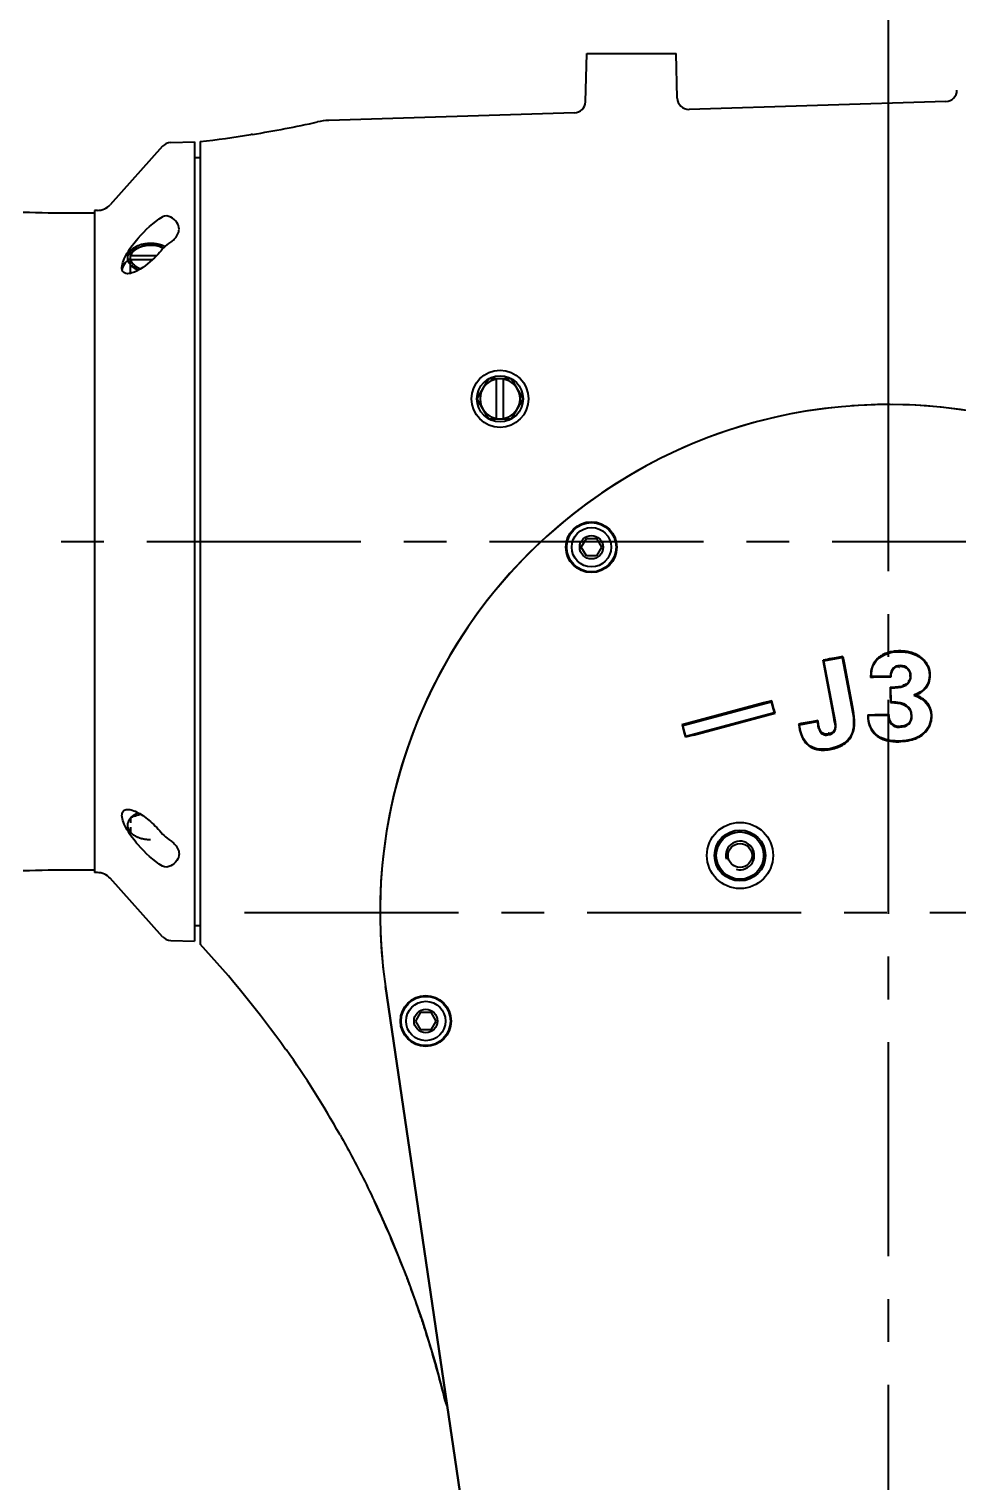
# Model space of a CAD drawing. Header units: millimetres. Extents: x 5828 to 6704, y 123 to 421.
# Drawn here: x 6608.01 to 6616.13, y 377.36 to 390.08 of the extents above; entities that cross this region are included whole.
import ezdxf

# ---------------------------------------------------------------- set-up
doc = ezdxf.new("R2010")
doc.units = ezdxf.units.MM
doc.linetypes.add('BANKLINE1', pattern=[5.5, 4, -1.5])
doc.linetypes.add('CENTER', pattern=[0.6, 0.375, -0.075, 0.075, -0.075])
doc.layers.add('00_COMPONENTS', color=7, linetype='BANKLINE1')
doc.layers.add('外形图', color=7, linetype='Continuous')
doc.styles.add('微软雅黑', font='msyh.ttc', dxfattribs={"height": 2.1})
doc.dimstyles.new('尺寸标注_1_20比例', dxfattribs={"dimtxt": 2.1, "dimasz": 1.7, "dimexe": 0.5, "dimexo": 0.4, "dimgap": 0.5, "dimtad": 1, "dimdec": 1, "dimlfac": 20, "dimdsep": 46, "dimtxsty": '微软雅黑', "dimcen": 0.09, "dimadec": 0, "dimazin": 0, "dimtp": 0.01, "dimtm": 0.01, "dimtfac": 1, "dimtdec": 1, "dimtofl": 0, "dimtmove": 0, "dimatfit": 3, "dimfxl": 1, "dimtolj": 1, "dimarcsym": 0})

# ---------------------------------------------------------------- blocks, each defined once
blk = doc.blocks.new('*D1528')
at = {"layer": 'Defpoints', "color": 0}
for p in [(6588.58, 395.06), (6615.53, 394.76), (6615.53, 385.587)]:
    blk.add_point(p, dxfattribs=at)
at = {"layer": '外形图', "color": 0, "lineweight": -2, "ltscale": 20}
for p, q in [((6615.53, 385.987), (6615.53, 395.26)), ((6590.28, 394.76), (6613.83, 394.76)), ((6588.58, 394.66), (6588.58, 394.26))]:
    blk.add_line(p, q, dxfattribs=at)
at = {"layer": '外形图', "color": 0}
for points in [[(6590.28, 395.044), (6590.28, 394.477), (6588.58, 394.76)], [(6613.83, 394.477), (6613.83, 395.044), (6615.53, 394.76)]]:
    blk.add_solid(points, dxfattribs=at)
at = {"layer": '外形图', "color": 0, "insert": (6601.399, 396.346), "char_height": 2.1, "attachment_point": 5, "style": '微软雅黑'}
blk.add_mtext('\\A1;\\A1;539', dxfattribs=at)
blk = doc.blocks.new('*D1533')
at = {"layer": '00_COMPONENTS', "color": 0, "linetype": 'ByBlock', "lineweight": -2, "ltscale": 20}
for p, q in [((6615.13, 409.482), (6553.985, 409.482)), ((6554.485, 407.782), (6554.485, 332.787)), ((6615.859, 331.087), (6553.985, 331.087))]:
    blk.add_line(p, q, dxfattribs=at)
at = {"layer": '00_COMPONENTS', "color": 0}
for points in [[(6554.768, 407.782), (6554.201, 407.782), (6554.485, 409.482)], [(6554.201, 332.787), (6554.768, 332.787), (6554.485, 331.087)]]:
    blk.add_solid(points, dxfattribs=at)
at = {"layer": 'Defpoints', "color": 0}
for p in [(6615.53, 409.482), (6554.485, 331.087), (6616.259, 331.087)]:
    blk.add_point(p, dxfattribs=at)
at = {"layer": '00_COMPONENTS', "color": 0, "insert": (6552.893, 370.284), "char_height": 2.1, "attachment_point": 5, "rotation": 90, "style": '微软雅黑'}
blk.add_mtext('\\A1;\\A1;1567.9', dxfattribs=at)

msp = doc.modelspace()

# ---------------------------------------------------------------- linework, layer by layer
at = {"layer": '00_COMPONENTS', "linetype": 'CENTER', "ltscale": 5}
msp.add_line((6609.892, 382.3366), (6619.0487, 382.3366), dxfattribs=at)
at = {"layer": '00_COMPONENTS', "linetype": 'ByBlock', "ltscale": 20}
for centre, radius in [((6614.2312, 382.8366), 0.2897), ((6614.2309, 382.8363), 0.2228), ((6614.2309, 382.8363), 0.2071)]:
    msp.add_circle(centre, radius, dxfattribs=at)
msp.add_arc((6615.5301, 356.0866), 53.3953, 29, 259, dxfattribs=at)
at = {"layer": '外形图', "linetype": 'CENTER', "ltscale": 5}
for p, q in [((6615.5301, 349.3262), (6615.5301, 393.7136)), ((6582.0372, 385.5866), (6622.4315, 385.5866))]:
    msp.add_line(p, q, dxfattribs=at)
at = {"layer": '外形图', "linetype": 'Continuous'}
for p, q in [((6612.8777, 389.438), (6612.8888, 389.8616)), ((6612.8888, 389.8616), (6613.6713, 389.8616)), ((6613.6816, 389.469), (6613.6713, 389.8616)), ((6616.0335, 389.4412), (6613.7847, 389.3717)), ((6616.0335, 389.4412), (6616.0339, 389.4412)), ((6612.7809, 389.3407), (6610.6309, 389.2742)), ((6612.7809, 389.3407), (6612.7812, 389.3407)), ((6613.7843, 389.3717), (6613.7847, 389.3717)), ((6609.9635, 389.1528), (6609.9487, 389.1505)), ((6609.1763, 389.0481), (6608.7167, 388.5364)), ((6609.1763, 389.0481), (6608.7167, 388.5364)), ((6609.2481, 389.0812), (6609.4551, 389.0866)), ((6609.2481, 389.0812), (6609.4551, 389.0866)), ((6609.4551, 389.0866), (6609.4551, 382.0866)), ((6609.4551, 389.0866), (6609.4551, 382.0866)), ((6609.5051, 389.0894), (6609.5051, 382.0597)), ((6609.4551, 388.9491), (6609.5051, 388.9491)), ((6609.4551, 388.9491), (6609.5051, 388.9491)), ((6608.0099, 388.4672), (6607.9548, 388.4692)), ((6608.0649, 388.4657), (6608.009, 388.4673)), ((6608.1206, 388.4645), (6608.0639, 388.4657)), ((6608.177, 388.4636), (6608.1195, 388.4645)), ((6608.2342, 388.4629), (6608.1758, 388.4636)), ((6608.2922, 388.4624), (6608.233, 388.4629)), ((6608.351, 388.4621), (6608.2909, 388.4624)), ((6608.4108, 388.4619), (6608.3497, 388.4621)), ((6608.4712, 388.4617), (6608.4093, 388.4619)), ((6608.5801, 388.4616), (6608.4697, 388.4617)), ((6608.5801, 388.4866), (6608.5801, 382.6866)), ((6608.5801, 388.4866), (6608.5801, 382.6866)), ((6608.6051, 388.4866), (6608.5801, 388.4866)), ((6608.6051, 388.4866), (6608.5801, 388.4866)), ((6608.8951, 387.9354), (6608.8951, 388.1286)), ((6608.8951, 388.0895), (6608.8977, 388.0901)), ((6608.8977, 388.0527), (6608.8951, 388.0522)), ((6609.1229, 388.0901), (6608.8977, 388.0901)), ((6609.0842, 388.0527), (6608.8977, 388.0527)), ((6612.029, 387.0116), (6611.928, 386.8366)), ((6612.2311, 387.0116), (6612.029, 387.0116)), ((6612.1001, 386.6616), (6612.1001, 387.0116)), ((6612.1601, 386.6616), (6612.1601, 387.0116)), ((6612.3322, 386.8366), (6612.2311, 387.0116)), ((6611.928, 386.8366), (6612.029, 386.6616)), ((6612.2311, 386.6616), (6612.3322, 386.8366)), ((6612.029, 386.6616), (6612.2311, 386.6616)), ((6612.842, 385.5366), (6612.8861, 385.6129)), ((6612.8861, 385.6129), (6612.9741, 385.6129)), ((6612.9741, 385.6129), (6613.0181, 385.5366)), ((6612.8861, 385.4604), (6612.842, 385.5366)), ((6612.9741, 385.4604), (6612.8861, 385.4604)), ((6613.0181, 385.5366), (6612.9741, 385.4604)), ((6614.9655, 384.5417), (6615.1256, 384.5718)), ((6615.0735, 384.569), (6615.0543, 384.5654)), ((6615.1256, 384.5718), (6615.2182, 384.0796)), ((6615.1314, 384.5798), (6615.1417, 384.5249)), ((6615.0483, 384.0669), (6614.9579, 384.5473)), ((6615.0659, 384.0074), (6614.9655, 384.5417)), ((6615.0543, 384.5654), (6615.035, 384.5618)), ((6615.1417, 384.5249), (6615.2146, 384.1369)), ((6615.381, 384.3966), (6615.3744, 384.3965)), ((6615.546, 384.4052), (6615.381, 384.4032)), ((6615.4731, 384.3977), (6615.4534, 384.3975)), ((6615.4929, 384.398), (6615.4731, 384.3977)), ((6614.5091, 384.1918), (6614.4379, 384.1727)), ((6614.5189, 384.1552), (6614.5091, 384.1918)), ((6615.5467, 384.2508), (6615.5469, 384.2359)), ((6615.554, 384.1828), (6615.5525, 384.3035)), ((6614.4379, 384.1727), (6613.7233, 383.9812)), ((6613.7311, 383.9762), (6614.5039, 384.1832)), ((6614.5297, 384.0866), (6613.757, 383.8796)), ((6613.8235, 383.8906), (6614.5385, 384.082)), ((6614.5039, 384.1832), (6614.5297, 384.0866)), ((6614.5255, 384.1308), (6614.5189, 384.1552)), ((6614.532, 384.1064), (6614.5255, 384.1308)), ((6614.5385, 384.082), (6614.532, 384.1064)), ((6615.0597, 384.0063), (6615.0483, 384.0669)), ((6615.2146, 384.1369), (6615.2251, 384.081)), ((6615.3555, 384.0623), (6615.5268, 384.0644)), ((6615.4307, 384.0702), (6615.4512, 384.0705)), ((6615.5267, 384.0714), (6615.5332, 384.0715)), ((6615.5476, 384.1827), (6615.5477, 384.1764)), ((6613.7234, 383.9812), (6613.7299, 383.9568)), ((6613.7299, 383.9568), (6613.7364, 383.9325)), ((6613.757, 383.8796), (6613.7311, 383.9762)), ((6614.7497, 383.9879), (6614.7434, 383.9867)), ((6614.7434, 383.9867), (6614.7447, 383.9799)), ((6614.7447, 383.9799), (6614.749, 383.957)), ((6614.7509, 383.9811), (6614.9075, 384.0105)), ((6614.7553, 383.958), (6614.7509, 383.9811)), ((6614.8379, 384.0045), (6614.819, 384.001)), ((6614.8568, 384.0081), (6614.8379, 384.0045)), ((6614.9075, 384.0105), (6614.9114, 383.9841)), ((6614.9146, 384.0116), (6614.9136, 384.0187)), ((6614.9185, 383.9854), (6614.9146, 384.0116)), ((6613.7364, 383.9325), (6613.7429, 383.9081)), ((6613.7429, 383.9081), (6613.7527, 383.8715)), ((6613.8235, 383.8906), (6613.7527, 383.8715)), ((6608.8951, 383.1704), (6608.8951, 383.1211)), ((6608.8951, 383.0837), (6608.8951, 383.0446)), ((6607.9548, 382.704), (6608.0099, 382.706)), ((6608.009, 382.706), (6608.0649, 382.7075)), ((6608.0639, 382.7075), (6608.1206, 382.7088)), ((6608.1195, 382.7087), (6608.177, 382.7097)), ((6608.1758, 382.7097), (6608.2342, 382.7103)), ((6608.233, 382.7103), (6608.2922, 382.7108)), ((6608.2909, 382.7108), (6608.351, 382.7112)), ((6608.3497, 382.7111), (6608.4108, 382.7114)), ((6608.4093, 382.7114), (6608.4712, 382.7115)), ((6608.4697, 382.7115), (6608.579, 382.7116)), ((6608.6051, 382.6866), (6608.5801, 382.6866)), ((6608.6051, 382.6866), (6608.5801, 382.6866)), ((6609.1763, 382.1252), (6608.7167, 382.6369)), ((6609.1763, 382.1252), (6608.7167, 382.6369)), ((6609.4551, 382.2241), (6609.5051, 382.2241)), ((6609.4551, 382.2241), (6609.5051, 382.2241)), ((6609.2481, 382.092), (6609.4551, 382.0866)), ((6609.2481, 382.092), (6609.4551, 382.0866)), ((6611.1272, 381.6888), (6612.7551, 370.6261)), ((6612.7551, 370.6261), (6611.1272, 381.6888)), ((6611.392, 381.3866), (6611.4361, 381.4629)), ((6611.4361, 381.4629), (6611.5241, 381.4629)), ((6611.5241, 381.4629), (6611.5681, 381.3866)), ((6611.4361, 381.3104), (6611.392, 381.3866)), ((6611.5241, 381.3104), (6611.4361, 381.3104)), ((6611.5681, 381.3866), (6611.5241, 381.3104)), ((6610.253, 381.1366), (6610.2581, 381.1366)), ((6611.0551, 379.7553), (6611.0551, 379.7553)), ((6611.0551, 379.7553), (6611.1743, 379.4889)), ((6611.0551, 379.7553), (6611.1743, 379.4889)), ((6611.1743, 379.4889), (6611.3207, 379.1258)), ((6611.1743, 379.4889), (6611.3207, 379.1258)), ((6611.3207, 379.1258), (6611.451, 378.7568)), ((6611.3207, 379.1258), (6611.451, 378.7568)), ((6611.451, 378.7568), (6611.5651, 378.3826)), ((6611.451, 378.7568), (6611.5651, 378.3826)), ((6611.5651, 378.3826), (6611.6501, 378.0574)), ((6611.5651, 378.3826), (6611.6501, 378.0574))]:
    msp.add_line(p, q, dxfattribs=at)
for centre, radius in [((6612.1301, 386.8366), 0.25), ((6612.1301, 386.8366), 0.2021), ((6612.9301, 385.5366), 0.2225), ((6612.9301, 385.5366), 0.22), ((6612.9301, 385.5366), 0.2157), ((6612.9301, 385.5366), 0.1725), ((6612.9301, 385.5366), 0.1026), ((6614.2312, 382.8366), 0.105), ((6614.2315, 382.837), 0.105), ((6611.4801, 381.3866), 0.2225), ((6611.4801, 381.3866), 0.22), ((6611.4801, 381.3866), 0.2157), ((6611.4801, 381.3866), 0.1725), ((6611.4801, 381.3866), 0.1026)]:
    msp.add_circle(centre, radius, dxfattribs=at)
for centre, radius, start, end in [((6616.0304, 389.5411), 0.1, 271.77, 358.49909), ((6612.7778, 389.4406), 0.1, 271.77, 358.49909), ((6613.7816, 389.4716), 0.1, 181.50091, 271.77), ((6608.3649, 399.0248), 10.0006, 276.54669, 279.11233), ((6608.3645, 399.0274), 10.0032, 279.19823, 282.51239), ((6610.6476, 388.7392), 0.5353, 91.78178, 102.50136), ((6609.2507, 388.9812), 0.1, 91.5, 138.06596), ((6609.2507, 388.9812), 0.1, 91.5, 138.06596), ((6608.6051, 388.6366), 0.15, 270, 318.06596), ((6608.6051, 388.6366), 0.15, 270, 318.06596), ((6609.4215, 387.0328), 1.2157, 114.80647, 115.6604), ((6608.9009, 387.4516), 0.7589, 69.27473, 70.22841), ((6609.0871, 387.9692), 0.2088, 66.0183, 70.26357), ((6608.8917, 387.4275), 0.7847, 68.47377, 69.27481), ((6609.0945, 387.986), 0.1904, 62.6752, 66.00811), ((6608.8823, 387.4035), 0.8104, 68.23871, 68.47603), ((6608.6669, 387.0459), 0.9837, 75.60473, 76.58817), ((6608.7294, 387.2727), 0.7485, 70.01202, 70.23096), ((6609.0572, 388.1846), 0.2205, 250.23227, 250.98535), ((6612.1301, 386.8366), 0.175, 99.87089, 260.12911), ((6612.1301, 386.8366), 0.175, 279.87089, 80.12911), ((6615.5297, 382.3366), 4.45, 2.22853, 188.37147), ((6615.5297, 382.3366), 4.45, 95.30001, 186.50979), ((6615.5301, 382.3366), 4.45, 2.3395, 94.14125), ((6615.6156, 384.3276), 0.2993, 102.99824, 109.54299), ((6615.6207, 384.3061), 0.3214, 98.78015, 103.01764), ((6615.6233, 384.29), 0.3377, 96.73204, 98.79722), ((6615.6256, 384.268), 0.3598, 90.68581, 96.69027), ((6615.6527, 384.3446), 0.2806, 66.77096, 71.33583), ((6615.5259, 384.4423), 0.1467, 155.99915, 159.26381), ((6615.5651, 384.4271), 0.1867, 131.29018, 134.26485), ((6615.6402, 384.4205), 0.0821, 146.26044, 151.89097), ((6615.632, 384.426), 0.0722, 140.0123, 146.25469), ((6615.6465, 384.4188), 0.0727, 51.28116, 56.87412), ((6615.6502, 384.4233), 0.0668, 45.31865, 51.28317), ((6615.7147, 384.4205), 0.181, 11.81208, 24.3618), ((6616.8271, 384.374), 1.4529, 178.84643, 179.11322), ((6616.1734, 384.3273), 0.6252, 172.56824, 173.44034), ((6615.6418, 384.4043), 0.0868, 319.7848, 324.29365), ((6615.6039, 384.4056), 0.1173, 4.25729, 8.4587), ((6615.5805, 384.4039), 0.1407, 0.66371, 4.25206), ((6615.5372, 385.0852), 0.7747, 273.54467, 274.4761), ((6616.0444, 384.1232), 0.5138, 185.77868, 186.48203), ((6615.7397, 384.0645), 0.1699, 14.73267, 23.73006), ((6614.8043, 383.9581), 0.2599, 8.56714, 10.69118), ((6615.6252, 384.1597), 0.1925, 270.68842, 273.69262), ((6615.6561, 384.044), 0.0704, 312.50319, 318.85589), ((6615.7125, 384.0566), 0.1985, 325.80328, 337.54459), ((6615.7203, 384.0533), 0.19, 337.58234, 343.68799), ((6615.0209, 383.9855), 0.271, 201.71562, 205.36941), ((6615.0151, 383.9833), 0.217, 338.72848, 344.70814), ((6615.5745, 384.087), 0.2504, 246.36024, 251.61076), ((6615.6622, 384.1165), 0.2788, 289.695, 294.68786), ((6614.9538, 383.9807), 0.2207, 254.6438, 259.70329), ((6614.9725, 384.0845), 0.3215, 287.93915, 292.39907), ((6614.9871, 384.049), 0.2832, 292.40803, 297.28808), ((6608.6669, 384.1273), 0.9837, 283.41183, 284.39527), ((6614.2312, 382.8366), 0.125, 255, 195), ((6608.6051, 382.5366), 0.15, 41.93404, 90), ((6608.6051, 382.5366), 0.15, 41.93404, 90), ((6609.2507, 382.192), 0.1, 221.93404, 268.5), ((6609.2507, 382.192), 0.1, 221.93404, 268.5), ((6602.8958, 375.9399), 9.0075, 35.23525, 42.79818), ((6602.7684, 375.8834), 9.1483, 29.5079, 35.04556), ((6602.8553, 375.9589), 9.036, 24.84335, 25.21937), ((6602.9042, 375.9459), 8.9971, 23.16749, 25.04943), ((6602.899, 375.9437), 9.0027, 20.91622, 23.16735), ((6602.8981, 375.9434), 9.0037, 20.25232, 20.91619), ((6602.8979, 375.9433), 9.0039, 18.61478, 20.2523), ((6602.8995, 375.9438), 9.0022, 17.88908, 18.61473), ((6602.9019, 375.9446), 8.9997, 16.08829, 17.88909), ((6602.906, 375.9458), 8.9954, 15.61113, 16.08816), ((6602.9109, 375.9472), 8.9904, 13.57513, 15.61123)]:
    msp.add_arc(centre, radius, start, end, dxfattribs=at)
for points, knots in [([(6608.8201, 387.9852), (6608.8201, 388.0055), (6608.8326, 388.0505), (6608.8779, 388.139), (6608.9846, 388.2775), (6609.0951, 388.3815), (6609.1763, 388.4307)], [0, 0, 0, 0, 0.1043411, 0.2340056, 0.5113963, 1, 1, 1, 1]), ([(6608.8201, 387.9852), (6608.8201, 388.0055), (6608.8326, 388.0505), (6608.8779, 388.139), (6608.9846, 388.2775), (6609.0951, 388.3815), (6609.1763, 388.4307)], [0, 0, 0, 0, 0.1043411, 0.2340056, 0.5113963, 1, 1, 1, 1]), ([(6609.3201, 388.323), (6609.3201, 388.3432), (6609.3045, 388.3876), (6609.2686, 388.4156), (6609.2481, 388.4273)], [0, 0, 0, 0, 0.461314, 1, 1, 1, 1]), ([(6609.3201, 388.323), (6609.3201, 388.3432), (6609.3045, 388.3876), (6609.2686, 388.4156), (6609.2481, 388.4273)], [0, 0, 0, 0, 0.461314, 1, 1, 1, 1]), ([(6609.2481, 388.2088), (6609.259, 388.2163), (6609.2945, 388.2449), (6609.3201, 388.2903), (6609.3201, 388.323)], [0, 0, 0, 0, 0.2886741, 1, 1, 1, 1]), ([(6609.2481, 388.2088), (6609.259, 388.2163), (6609.2945, 388.2449), (6609.3201, 388.2903), (6609.3201, 388.323)], [0, 0, 0, 0, 0.2886741, 1, 1, 1, 1]), ([(6609.0701, 388.1972), (6609.0657, 388.1969), (6609.0591, 388.1965), (6609.0504, 388.1959), (6609.0438, 388.1955), (6609.0384, 388.1951), (6609.034, 388.1948), (6609.0307, 388.1946), (6609.0279, 388.1945), (6609.0259, 388.194), (6609.0238, 388.1936), (6609.0212, 388.193), (6609.017, 388.1922), (6609.0117, 388.1911), (6609.0055, 388.1899), (6608.9992, 388.1886), (6608.9939, 388.1876), (6608.9903, 388.1868), (6608.9882, 388.1864), (6608.9867, 388.1859), (6608.9853, 388.1854), (6608.9834, 388.1847), (6608.9801, 388.1835), (6608.9753, 388.1818), (6608.9696, 388.1797), (6608.9648, 388.178), (6608.961, 388.1767), (6608.9582, 388.1756), (6608.9558, 388.1748), (6608.9539, 388.1741), (6608.9525, 388.1736), (6608.9512, 388.1732), (6608.9504, 388.1727), (6608.9492, 388.172), (6608.9466, 388.1705), (6608.9425, 388.1682), (6608.9376, 388.1655), (6608.9327, 388.1627), (6608.9286, 388.1604), (6608.9253, 388.1586), (6608.9233, 388.1575), (6608.9216, 388.1565), (6608.9199, 388.1556), (6608.9184, 388.1542), (6608.9164, 388.1526), (6608.9138, 388.1504), (6608.9106, 388.1476), (6608.9067, 388.1443), (6608.9035, 388.1415), (6608.9009, 388.1393), (6608.899, 388.1376), (6608.8973, 388.1362), (6608.8962, 388.1353), (6608.8956, 388.1347), (6608.895, 388.1343), (6608.8948, 388.1338), (6608.8943, 388.1332), (6608.8935, 388.1321), (6608.8924, 388.1305), (6608.8911, 388.1287), (6608.8893, 388.1262), (6608.887, 388.123), (6608.8843, 388.1193), (6608.8821, 388.1162), (6608.8803, 388.1137), (6608.879, 388.1118), (6608.8778, 388.1102), (6608.8774, 388.1089), (6608.877, 388.1075), (6608.8764, 388.1059), (6608.8755, 388.1032), (6608.8743, 388.0998), (6608.873, 388.0958), (6608.8716, 388.0918), (6608.8704, 388.0884), (6608.8697, 388.0863), (6608.8694, 388.0853), (6608.8691, 388.0846), (6608.8691, 388.0837), (6608.8691, 388.0827), (6608.8691, 388.0813), (6608.8691, 388.0796), (6608.8691, 388.0776), (6608.8691, 388.0748), (6608.8691, 388.0714), (6608.8691, 388.068), (6608.8691, 388.0652), (6608.8691, 388.0632), (6608.8691, 388.0615), (6608.8691, 388.0601), (6608.8691, 388.0591), (6608.8691, 388.0582), (6608.8694, 388.0575), (6608.8697, 388.0565), (6608.8704, 388.0544), (6608.8716, 388.051), (6608.873, 388.047), (6608.8743, 388.043), (6608.8755, 388.0396), (6608.8764, 388.037), (6608.877, 388.0353), (6608.8774, 388.0339), (6608.8778, 388.0326), (6608.879, 388.031), (6608.8803, 388.0292), (6608.8821, 388.0266), (6608.8843, 388.0235), (6608.887, 388.0198), (6608.8906, 388.0148), (6608.8933, 388.011), (6608.8951, 388.0085)], [0, 0, 0, 0, 0.03125, 0.046875, 0.0625, 0.078125, 0.0859375, 0.09375, 0.1015625, 0.1054688, 0.109375, 0.1171875, 0.125, 0.140625, 0.15625, 0.171875, 0.1875, 0.1953125, 0.1992188, 0.203125, 0.2070312, 0.2109375, 0.21875, 0.234375, 0.25, 0.265625, 0.2734375, 0.28125, 0.2890625, 0.2929688, 0.296875, 0.3007812, 0.3027344, 0.3046875, 0.3125, 0.328125, 0.34375, 0.359375, 0.375, 0.3828125, 0.390625, 0.3945312, 0.3984375, 0.40625, 0.4140625, 0.421875, 0.4375, 0.453125, 0.46875, 0.4765625, 0.484375, 0.4921875, 0.4960938, 0.4980469, 0.5, 0.5019531, 0.5039062, 0.5078125, 0.515625, 0.5234375, 0.53125, 0.546875, 0.5625, 0.578125, 0.5859375, 0.59375, 0.6015625, 0.6054688, 0.609375, 0.6171875, 0.625, 0.640625, 0.65625, 0.671875, 0.6875, 0.6953125, 0.6972656, 0.6992188, 0.703125, 0.7070312, 0.7109375, 0.71875, 0.7265625, 0.734375, 0.75, 0.765625, 0.7734375, 0.78125, 0.7890625, 0.7929688, 0.796875, 0.8007812, 0.8027344, 0.8046875, 0.8125, 0.828125, 0.84375, 0.859375, 0.875, 0.8828125, 0.890625, 0.8945312, 0.8984375, 0.90625, 0.9140625, 0.921875, 0.9375, 0.953125, 0.96875, 1, 1, 1, 1]), ([(6608.9265, 388.1337), (6608.923, 388.1305), (6608.9105, 388.1181), (6608.9011, 388.1024), (6608.8977, 388.0901)], [0, 0, 0, 0, 0.2704028, 1, 1, 1, 1]), ([(6608.9826, 388.1657), (6608.9766, 388.1636), (6608.9526, 388.1546), (6608.929, 388.1444), (6608.9115, 388.1363)], [0, 0, 0, 0, 0.2471189, 1, 1, 1, 1]), ([(6608.9826, 388.1657), (6608.9771, 388.1638), (6608.9571, 388.1557), (6608.9383, 388.1442), (6608.9265, 388.1337)], [0, 0, 0, 0, 0.2674667, 1, 1, 1, 1]), ([(6609.1763, 388.1489), (6609.1592, 388.1285), (6609.094, 388.057), (6609.0189, 387.9924), (6608.9567, 387.9595)], [0, 0, 0, 0, 0.2749147, 1, 1, 1, 1]), ([(6609.1763, 388.1489), (6609.1592, 388.1285), (6609.094, 388.057), (6609.0189, 387.9924), (6608.9567, 387.9595)], [0, 0, 0, 0, 0.2749147, 1, 1, 1, 1]), ([(6609.0701, 388.1915), (6609.0628, 388.1898), (6609.0333, 388.1824), (6609.0042, 388.1735), (6608.9826, 388.1657)], [0, 0, 0, 0, 0.246175, 1, 1, 1, 1]), ([(6609.0701, 388.1803), (6609.0625, 388.1803), (6609.0328, 388.1791), (6609.0033, 388.1732), (6608.9826, 388.1657)], [0, 0, 0, 0, 0.2570196, 1, 1, 1, 1]), ([(6609.1965, 388.1695), (6609.1942, 388.1705), (6609.1896, 388.1726), (6609.1845, 388.1749), (6609.181, 388.1764), (6609.1793, 388.1772), (6609.1776, 388.1779), (6609.1751, 388.1787), (6609.172, 388.1798), (6609.1683, 388.1811), (6609.1646, 388.1824), (6609.1615, 388.1834), (6609.1591, 388.1843), (6609.1572, 388.1849), (6609.1552, 388.1854), (6609.1513, 388.1864), (6609.1467, 388.1876), (6609.1422, 388.1888), (6609.1396, 388.1894), (6609.1377, 388.19), (6609.1355, 388.1903), (6609.1328, 388.1908), (6609.1279, 388.1917), (6609.1223, 388.1927), (6609.1174, 388.1936), (6609.1146, 388.1941), (6609.1118, 388.1944), (6609.1084, 388.1948), (6609.1042, 388.1952), (6609.1, 388.1956), (6609.0965, 388.196), (6609.0938, 388.1963), (6609.0916, 388.1964), (6609.0895, 388.1965), (6609.0852, 388.1967), (6609.0787, 388.1969), (6609.073, 388.1971), (6609.0701, 388.1972)], [0, 0, 0, 0, 0.0625, 0.125, 0.140625, 0.15625, 0.171875, 0.1875, 0.21875, 0.25, 0.28125, 0.3125, 0.328125, 0.34375, 0.359375, 0.375, 0.4375, 0.46875, 0.484375, 0.5, 0.515625, 0.53125, 0.5625, 0.625, 0.65625, 0.671875, 0.6875, 0.71875, 0.75, 0.78125, 0.8125, 0.828125, 0.84375, 0.859375, 0.875, 0.9375, 1, 1, 1, 1]), ([(6609.1576, 388.1657), (6609.1503, 388.1684), (6609.1215, 388.1782), (6609.0921, 388.1863), (6609.0701, 388.1915)], [0, 0, 0, 0, 0.2541503, 1, 1, 1, 1]), ([(6609.1576, 388.1657), (6609.1508, 388.1682), (6609.1225, 388.1768), (6609.0926, 388.1803), (6609.0701, 388.1803)], [0, 0, 0, 0, 0.2414203, 1, 1, 1, 1]), ([(6609.1763, 388.1489), (6609.1917, 388.1672), (6609.2166, 388.1869), (6609.2421, 388.2047), (6609.2481, 388.2088)], [0, 0, 0, 0, 0.7672165, 1, 1, 1, 1]), ([(6609.1763, 388.1489), (6609.1917, 388.1672), (6609.2166, 388.1869), (6609.2421, 388.2047), (6609.2481, 388.2088)], [0, 0, 0, 0, 0.7672165, 1, 1, 1, 1]), ([(6608.8949, 388.065), (6608.8875, 388.0605), (6608.8618, 388.0428), (6608.8399, 388.0184), (6608.8302, 387.9979)], [0, 0, 0, 0, 0.2748488, 1, 1, 1, 1]), ([(6608.8949, 388.065), (6608.8875, 388.0605), (6608.8618, 388.0428), (6608.8399, 388.0184), (6608.8302, 387.9979)], [0, 0, 0, 0, 0.2748488, 1, 1, 1, 1]), ([(6608.8951, 388.0085), (6608.8962, 388.0074), (6608.8983, 388.0053), (6608.901, 388.0026), (6608.9029, 388.0008), (6608.904, 387.9997), (6608.9054, 387.9987), (6608.9069, 387.9973), (6608.9095, 387.9952), (6608.9117, 387.9934), (6608.9136, 387.9918), (6608.915, 387.9908), (6608.9175, 387.9891), (6608.9203, 387.9871), (6608.9227, 387.9854), (6608.9242, 387.9844), (6608.9252, 387.9837), (6608.9264, 387.983), (6608.9279, 387.9821), (6608.9306, 387.9805), (6608.9337, 387.9787), (6608.9363, 387.9771), (6608.9379, 387.9762), (6608.9404, 387.975), (6608.9441, 387.9732), (6608.9479, 387.9713), (6608.9503, 387.9701), (6608.9521, 387.9693), (6608.9552, 387.968), (6608.9596, 387.9662), (6608.9631, 387.9647), (6608.9649, 387.964)], [0, 0, 0, 0, 0.0625, 0.125, 0.15625, 0.171875, 0.1875, 0.21875, 0.25, 0.3125, 0.328125, 0.34375, 0.375, 0.4375, 0.46875, 0.484375, 0.5, 0.515625, 0.53125, 0.5625, 0.625, 0.65625, 0.671875, 0.6875, 0.75, 0.8125, 0.828125, 0.84375, 0.875, 0.9375, 1, 1, 1, 1]), ([(6608.8977, 388.0527), (6608.8988, 388.0488), (6608.9049, 388.0322), (6608.9165, 388.0181), (6608.9265, 388.0091)], [0, 0, 0, 0, 0.2342099, 1, 1, 1, 1]), ([(6608.9265, 388.0091), (6608.9302, 388.0058), (6608.9472, 387.9923), (6608.967, 387.9827), (6608.9826, 387.9771)], [0, 0, 0, 0, 0.2328892, 1, 1, 1, 1]), ([(6608.8951, 387.9355), (6608.8778, 387.9317), (6608.8482, 387.9294), (6608.8225, 387.9571), (6608.8201, 387.9755), (6608.8201, 387.9852)], [0, 0, 0, 0, 0.5006614, 0.7243549, 1, 1, 1, 1]), ([(6608.8951, 387.9355), (6608.8778, 387.9317), (6608.8482, 387.9294), (6608.8225, 387.9571), (6608.8201, 387.9755), (6608.8201, 387.9852)], [0, 0, 0, 0, 0.5006614, 0.7243549, 1, 1, 1, 1]), ([(6608.9567, 387.9595), (6608.9515, 387.9567), (6608.9317, 387.9469), (6608.9108, 387.9389), (6608.8951, 387.9355)], [0, 0, 0, 0, 0.2702663, 1, 1, 1, 1]), ([(6608.9567, 387.9595), (6608.9515, 387.9567), (6608.9317, 387.9469), (6608.9108, 387.9389), (6608.8951, 387.9355)], [0, 0, 0, 0, 0.2702663, 1, 1, 1, 1]), ([(6608.9115, 387.9988), (6608.9174, 387.9973), (6608.9413, 387.9909), (6608.965, 387.9834), (6608.9826, 387.9771)], [0, 0, 0, 0, 0.2467364, 1, 1, 1, 1]), ([(6615.3768, 384.4426), (6615.3764, 384.4388), (6615.3757, 384.4313), (6615.3753, 384.4237), (6615.3751, 384.4199)], [0, 0, 0, 0, 0.5000573, 1, 1, 1, 1]), ([(6615.3888, 384.4943), (6615.3876, 384.491), (6615.3853, 384.4845), (6615.3834, 384.4779), (6615.3826, 384.4745)], [0, 0, 0, 0, 0.4998066, 1, 1, 1, 1]), ([(6615.6229, 384.4886), (6615.6237, 384.4883), (6615.6252, 384.4874), (6615.6266, 384.4865), (6615.6273, 384.486)], [0, 0, 0, 0, 0.4901538, 1, 1, 1, 1]), ([(6615.3751, 384.4199), (6615.3749, 384.4171), (6615.3747, 384.4116), (6615.3746, 384.406), (6615.3746, 384.4033)], [0, 0, 0, 0, 0.4999705, 1, 1, 1, 1]), ([(6615.5977, 384.3129), (6615.6017, 384.3132), (6615.6099, 384.3139), (6615.618, 384.3148), (6615.622, 384.3153)], [0, 0, 0, 0, 0.4996746, 1, 1, 1, 1]), ([(6615.6628, 384.3284), (6615.662, 384.3285), (6615.6602, 384.3286), (6615.6585, 384.3289), (6615.6577, 384.3291)], [0, 0, 0, 0, 0.4904622, 1, 1, 1, 1]), ([(6615.7049, 384.3617), (6615.7043, 384.3613), (6615.7029, 384.3607), (6615.7015, 384.3602), (6615.7008, 384.36)], [0, 0, 0, 0, 0.4886321, 1, 1, 1, 1]), ([(6615.0584, 383.9376), (6615.0579, 383.9365), (6615.0569, 383.9342), (6615.0558, 383.932), (6615.0551, 383.9309)], [0, 0, 0, 0, 0.4996477, 1, 1, 1, 1]), ([(6615.0624, 383.9529), (6615.062, 383.9503), (6615.061, 383.9451), (6615.0593, 383.9401), (6615.0584, 383.9376)], [0, 0, 0, 0, 0.5025629, 1, 1, 1, 1]), ([(6615.3522, 384.0222), (6615.3527, 384.0184), (6615.3539, 384.0109), (6615.3555, 384.0034), (6615.3563, 383.9997)], [0, 0, 0, 0, 0.4999382, 1, 1, 1, 1]), ([(6615.5632, 383.99), (6615.5608, 383.9924), (6615.5564, 383.9975), (6615.5526, 384.0032), (6615.5509, 384.0061)], [0, 0, 0, 0, 0.4998634, 1, 1, 1, 1]), ([(6615.5788, 383.9781), (6615.5759, 383.9797), (6615.5704, 383.9833), (6615.5655, 383.9877), (6615.5632, 383.99)], [0, 0, 0, 0, 0.5001222, 1, 1, 1, 1]), ([(6615.657, 383.97), (6615.6538, 383.9694), (6615.6474, 383.9684), (6615.6409, 383.9678), (6615.6376, 383.9676)], [0, 0, 0, 0, 0.5000667, 1, 1, 1, 1]), ([(6615.7183, 384.0106), (6615.717, 384.0083), (6615.7142, 384.0038), (6615.7109, 383.9996), (6615.7092, 383.9976)], [0, 0, 0, 0, 0.5015389, 1, 1, 1, 1]), ([(6615.0091, 383.9058), (6615.0082, 383.9061), (6615.0065, 383.9066), (6615.0048, 383.9074), (6615.0039, 383.9078)], [0, 0, 0, 0, 0.4916437, 1, 1, 1, 1]), ([(6608.8201, 383.188), (6608.8201, 383.2016), (6608.8266, 383.2307), (6608.8699, 383.2447), (6608.9149, 383.2339), (6608.965, 383.211), (6609.0178, 383.1764), (6609.092, 383.1167), (6609.1436, 383.0632), (6609.1763, 383.0243)], [0, 0, 0, 0, 0.088124, 0.1656598, 0.2638934, 0.3839743, 0.5211028, 0.6713324, 1, 1, 1, 1]), ([(6609.1763, 382.7426), (6609.0951, 382.7917), (6608.9846, 382.8957), (6608.8779, 383.0343), (6608.8326, 383.1228), (6608.8201, 383.1677), (6608.8201, 383.188)], [0, 0, 0, 0, 0.4886071, 0.7659975, 0.8956613, 1, 1, 1, 1]), ([(6608.9649, 383.2093), (6608.9632, 383.2086), (6608.9599, 383.2072), (6608.9556, 383.2054), (6608.9527, 383.2042), (6608.951, 383.2035), (6608.9485, 383.2022), (6608.9448, 383.2004), (6608.9411, 383.1985), (6608.9386, 383.1973), (6608.937, 383.1965), (6608.9343, 383.1949), (6608.9312, 383.1931), (6608.9285, 383.1915), (6608.927, 383.1906), (6608.9258, 383.1899), (6608.9248, 383.1892), (6608.9233, 383.1882), (6608.9209, 383.1865), (6608.918, 383.1845), (6608.9155, 383.1828), (6608.9141, 383.1818), (6608.9123, 383.1803), (6608.9093, 383.1779), (6608.9065, 383.1755), (6608.9045, 383.174), (6608.9034, 383.1729), (6608.9014, 383.1709), (6608.8985, 383.1681), (6608.8962, 383.1659), (6608.8951, 383.1647)], [0, 0, 0, 0, 0.0625, 0.125, 0.15625, 0.171875, 0.1875, 0.25, 0.3125, 0.328125, 0.34375, 0.375, 0.4375, 0.46875, 0.484375, 0.5, 0.515625, 0.53125, 0.5625, 0.625, 0.65625, 0.671875, 0.6875, 0.75, 0.8125, 0.828125, 0.84375, 0.875, 0.9375, 1, 1, 1, 1]), ([(6608.9826, 383.1962), (6608.9767, 383.1941), (6608.9532, 383.186), (6608.9294, 383.1791), (6608.9115, 383.1745)], [0, 0, 0, 0, 0.2534406, 1, 1, 1, 1]), ([(6608.8951, 383.1647), (6608.8933, 383.1622), (6608.8906, 383.1585), (6608.887, 383.1535), (6608.8843, 383.1497), (6608.8821, 383.1466), (6608.8803, 383.1441), (6608.879, 383.1422), (6608.8778, 383.1407), (6608.8774, 383.1393), (6608.877, 383.138), (6608.8764, 383.1363), (6608.8755, 383.1336), (6608.8743, 383.1303), (6608.873, 383.1262), (6608.8716, 383.1222), (6608.8704, 383.1189), (6608.8697, 383.1167), (6608.8694, 383.1157), (6608.8691, 383.115), (6608.8691, 383.1142), (6608.8691, 383.1131), (6608.8691, 383.1118), (6608.8691, 383.1101), (6608.8691, 383.108), (6608.8691, 383.1053), (6608.8691, 383.1018), (6608.8691, 383.0984), (6608.8691, 383.0957), (6608.8691, 383.0936), (6608.8691, 383.0919), (6608.8691, 383.0905), (6608.8691, 383.0895), (6608.8691, 383.0887), (6608.8694, 383.088), (6608.8697, 383.087), (6608.8704, 383.0848), (6608.8716, 383.0815), (6608.873, 383.0774), (6608.8743, 383.0734), (6608.8755, 383.0701), (6608.8764, 383.0674), (6608.877, 383.0657), (6608.8774, 383.0644), (6608.8778, 383.063), (6608.879, 383.0615), (6608.8803, 383.0596), (6608.8821, 383.0571), (6608.8843, 383.054), (6608.887, 383.0502), (6608.8893, 383.0471), (6608.8911, 383.0446), (6608.8924, 383.0427), (6608.8935, 383.0411), (6608.8943, 383.04), (6608.8948, 383.0394), (6608.895, 383.0389), (6608.8956, 383.0385), (6608.8962, 383.038), (6608.8973, 383.037), (6608.899, 383.0356), (6608.9009, 383.034), (6608.9035, 383.0317), (6608.9067, 383.029), (6608.9106, 383.0256), (6608.9138, 383.0229), (6608.9164, 383.0207), (6608.9184, 383.019), (6608.9199, 383.0176), (6608.9216, 383.0167), (6608.9233, 383.0158), (6608.9253, 383.0146), (6608.9286, 383.0128), (6608.9327, 383.0105), (6608.9376, 383.0078), (6608.9425, 383.005), (6608.9466, 383.0027), (6608.9492, 383.0012), (6608.9504, 383.0006), (6608.9512, 383.0001), (6608.9525, 382.9997), (6608.9539, 382.9991), (6608.9558, 382.9985), (6608.9582, 382.9976), (6608.961, 382.9966), (6608.9648, 382.9952), (6608.9696, 382.9935), (6608.9753, 382.9914), (6608.9801, 382.9897), (6608.9834, 382.9885), (6608.9853, 382.9878), (6608.9867, 382.9873), (6608.9882, 382.9868), (6608.9903, 382.9865), (6608.9939, 382.9857), (6608.9992, 382.9846), (6609.0055, 382.9834), (6609.0117, 382.9821), (6609.017, 382.981), (6609.0212, 382.9802), (6609.0238, 382.9797), (6609.0259, 382.9792), (6609.0279, 382.9788), (6609.0307, 382.9786), (6609.034, 382.9784), (6609.0384, 382.9781), (6609.0438, 382.9778), (6609.0504, 382.9773), (6609.0591, 382.9768), (6609.0657, 382.9763), (6609.0701, 382.976)], [0, 0, 0, 0, 0.03125, 0.046875, 0.0625, 0.078125, 0.0859375, 0.09375, 0.1015625, 0.1054688, 0.109375, 0.1171875, 0.125, 0.140625, 0.15625, 0.171875, 0.1875, 0.1953125, 0.1972656, 0.1992188, 0.203125, 0.2070312, 0.2109375, 0.21875, 0.2265625, 0.234375, 0.25, 0.265625, 0.2734375, 0.28125, 0.2890625, 0.2929688, 0.296875, 0.3007812, 0.3027344, 0.3046875, 0.3125, 0.328125, 0.34375, 0.359375, 0.375, 0.3828125, 0.390625, 0.3945312, 0.3984375, 0.40625, 0.4140625, 0.421875, 0.4375, 0.453125, 0.46875, 0.4765625, 0.484375, 0.4921875, 0.4960938, 0.4980469, 0.5, 0.5019531, 0.5039062, 0.5078125, 0.515625, 0.5234375, 0.53125, 0.546875, 0.5625, 0.578125, 0.5859375, 0.59375, 0.6015625, 0.6054688, 0.609375, 0.6171875, 0.625, 0.640625, 0.65625, 0.671875, 0.6875, 0.6953125, 0.6972656, 0.6992188, 0.703125, 0.7070312, 0.7109375, 0.71875, 0.7265625, 0.734375, 0.75, 0.765625, 0.78125, 0.7890625, 0.7929688, 0.796875, 0.8007812, 0.8046875, 0.8125, 0.828125, 0.84375, 0.859375, 0.875, 0.8828125, 0.890625, 0.8945312, 0.8984375, 0.90625, 0.9140625, 0.921875, 0.9375, 0.953125, 0.96875, 1, 1, 1, 1]), ([(6609.1763, 383.0243), (6609.1917, 383.006), (6609.2166, 382.9864), (6609.2421, 382.9686), (6609.2481, 382.9645)], [0, 0, 0, 0, 0.7672165, 1, 1, 1, 1]), ([(6609.2481, 382.9645), (6609.259, 382.9569), (6609.2945, 382.9284), (6609.3201, 382.8829), (6609.3201, 382.8503)], [0, 0, 0, 0, 0.2886741, 1, 1, 1, 1]), ([(6609.3201, 382.8503), (6609.3201, 382.83), (6609.3045, 382.7857), (6609.2686, 382.7576), (6609.2481, 382.7459)], [0, 0, 0, 0, 0.461314, 1, 1, 1, 1]), ([(6610.7301, 380.3893), (6610.7643, 380.3288), (6610.8787, 380.1206), (6610.9843, 379.9077), (6611.0551, 379.7553)], [0, 0, 0, 0, 0.2927189, 1, 1, 1, 1])]:
    msp.add_open_spline(points, degree=3, knots=knots, dxfattribs=at)
for points in [[(6609.2481, 388.4273), (6609.2273, 388.4392), (6609.1968, 388.443), (6609.1763, 388.4307)], [(6609.2481, 388.4273), (6609.2273, 388.4392), (6609.1968, 388.443), (6609.1763, 388.4307)], [(6608.8302, 387.9979), (6608.826, 387.989), (6608.823, 387.9795), (6608.8214, 387.9699)], [(6608.8302, 387.9979), (6608.826, 387.989), (6608.823, 387.9795), (6608.8214, 387.9699)], [(6615.1314, 384.5798), (6615.1121, 384.5762), (6615.0928, 384.5726), (6615.0735, 384.569)], [(6615.4391, 384.5559), (6615.4597, 384.576), (6615.4862, 384.592), (6615.5174, 384.6031)], [(6615.4661, 384.5857), (6615.4576, 384.5802), (6615.4494, 384.5741), (6615.4418, 384.5675)], [(6615.5155, 384.6097), (6615.4982, 384.6035), (6615.4815, 384.5956), (6615.4661, 384.5857)], [(6615.5174, 384.6031), (6615.5486, 384.6142), (6615.583, 384.6204), (6615.6211, 384.6209)], [(6615.6211, 384.6209), (6615.6994, 384.6219), (6615.7634, 384.6033), (6615.8128, 384.5657)], [(6615.6972, 384.622), (6615.6722, 384.6265), (6615.6467, 384.6281), (6615.6213, 384.6278)], [(6615.7425, 384.6105), (6615.7277, 384.6155), (6615.7125, 384.6193), (6615.6972, 384.622)], [(6615.8172, 384.5712), (6615.8007, 384.5838), (6615.7824, 384.5943), (6615.7634, 384.6025)], [(6615.8795, 384.4952), (6615.866, 384.525), (6615.8433, 384.5514), (6615.8172, 384.5712)], [(6615.035, 384.5618), (6615.0093, 384.5569), (6614.9836, 384.5521), (6614.9579, 384.5472)], [(6615.3826, 384.4745), (6615.3799, 384.464), (6615.3781, 384.4533), (6615.3768, 384.4426)], [(6615.381, 384.4032), (6615.3815, 384.4397), (6615.3864, 384.4696), (6615.3948, 384.4917)], [(6615.4347, 384.5609), (6615.4173, 384.5439), (6615.4018, 384.5241), (6615.392, 384.502)], [(6615.3948, 384.4917), (6615.4031, 384.5137), (6615.4179, 384.5353), (6615.4391, 384.5559)], [(6615.5712, 384.4766), (6615.5583, 384.4613), (6615.5498, 384.4377), (6615.546, 384.4052)], [(6615.5535, 384.4082), (6615.5558, 384.4257), (6615.5595, 384.4436), (6615.5678, 384.4592)], [(6615.6325, 384.5004), (6615.6043, 384.5), (6615.5841, 384.4919), (6615.5712, 384.4766)], [(6615.5767, 384.4724), (6615.5872, 384.4849), (6615.6082, 384.4957), (6615.6229, 384.4886)], [(6615.7017, 384.4755), (6615.6849, 384.4921), (6615.6618, 384.5007), (6615.6325, 384.5004)], [(6615.6329, 384.4937), (6615.6513, 384.494), (6615.6709, 384.4897), (6615.6863, 384.4796)], [(6615.6972, 384.4709), (6615.7098, 384.4584), (6615.7173, 384.4404), (6615.7199, 384.4229)], [(6615.7277, 384.4055), (6615.7274, 384.4352), (6615.7187, 384.4586), (6615.7017, 384.4755)], [(6615.8128, 384.5657), (6615.8625, 384.5278), (6615.8882, 384.4785), (6615.889, 384.4179)], [(6615.8961, 384.4182), (6615.8959, 384.4314), (6615.8945, 384.4447), (6615.8918, 384.4576)], [(6615.4534, 384.3975), (6615.4293, 384.3972), (6615.4051, 384.3969), (6615.381, 384.3966)], [(6615.5523, 384.3988), (6615.5325, 384.3985), (6615.5127, 384.3982), (6615.4929, 384.398)], [(6615.5525, 384.3035), (6615.6026, 384.3052), (6615.6381, 384.3093), (6615.6579, 384.3155)], [(6615.622, 384.3153), (6615.6335, 384.3167), (6615.6451, 384.3187), (6615.6562, 384.3222)], [(6615.6579, 384.3155), (6615.6776, 384.3218), (6615.6947, 384.3324), (6615.7081, 384.3483)], [(6615.7032, 384.3528), (6615.6931, 384.3408), (6615.6785, 384.3274), (6615.6628, 384.3284)], [(6615.7213, 384.4055), (6615.7215, 384.3899), (6615.7189, 384.3686), (6615.7049, 384.3617)], [(6615.7123, 384.3537), (6615.7228, 384.3683), (6615.728, 384.3855), (6615.7277, 384.4055)], [(6615.889, 384.4179), (6615.8901, 384.3312), (6615.8443, 384.2727), (6615.7523, 384.2417)], [(6615.8273, 384.2722), (6615.8517, 384.2904), (6615.8723, 384.3159), (6615.8835, 384.3442)], [(6615.8835, 384.3442), (6615.8927, 384.3675), (6615.8964, 384.3932), (6615.8961, 384.4182)], [(6615.546, 384.3102), (6615.559, 384.3106), (6615.5721, 384.3112), (6615.5851, 384.312)], [(6615.546, 384.3102), (6615.5462, 384.2904), (6615.5464, 384.2706), (6615.5467, 384.2508)], [(6615.5469, 384.2359), (6615.5471, 384.2182), (6615.5473, 384.2005), (6615.5476, 384.1827)], [(6615.7523, 384.2417), (6615.852, 384.2054), (6615.9024, 384.1444), (6615.9034, 384.0588)], [(6615.7717, 384.2418), (6615.7913, 384.2496), (6615.8104, 384.2595), (6615.8273, 384.2722)], [(6615.8273, 384.2121), (6615.81, 384.2239), (6615.7911, 384.2337), (6615.7717, 384.2418)], [(6615.8953, 384.1329), (6615.8813, 384.1647), (6615.856, 384.1924), (6615.8273, 384.2121)], [(6615.2182, 384.0796), (6615.235, 383.9902), (6615.2258, 383.9205), (6615.1917, 383.8704)], [(6615.2325, 384.0254), (6615.2312, 384.0441), (6615.2286, 384.0626), (6615.2251, 384.081)], [(6615.349, 384.0691), (6615.3762, 384.0695), (6615.4035, 384.0699), (6615.4307, 384.0702)], [(6615.349, 384.0691), (6615.3492, 384.0535), (6615.3501, 384.0378), (6615.3522, 384.0222)], [(6615.4244, 383.896), (6615.3796, 383.9351), (6615.3564, 383.9902), (6615.3555, 384.0623)], [(6615.4512, 384.0705), (6615.4763, 384.0708), (6615.5015, 384.0711), (6615.5267, 384.0714)], [(6615.5268, 384.0644), (6615.5339, 383.994), (6615.5678, 383.9595), (6615.6273, 383.9602)], [(6615.5509, 384.0061), (6615.5404, 384.0237), (6615.5362, 384.0448), (6615.5338, 384.0652)], [(6615.5477, 384.1764), (6615.5634, 384.1761), (6615.5791, 384.1754), (6615.5947, 384.1737)], [(6615.7363, 384.0598), (6615.7353, 384.1392), (6615.6742, 384.1802), (6615.554, 384.1828)], [(6615.5947, 384.1737), (6615.6041, 384.1727), (6615.6134, 384.1713), (6615.6226, 384.1694)], [(6615.6226, 384.1694), (6615.6516, 384.1635), (6615.6821, 384.1523), (6615.7027, 384.131)], [(6615.7027, 384.131), (6615.7203, 384.1128), (6615.7295, 384.0853), (6615.7298, 384.0599)], [(6615.9105, 384.0591), (6615.9103, 384.0754), (6615.9082, 384.0919), (6615.9041, 384.1077)], [(6614.749, 383.957), (6614.7514, 383.9444), (6614.7542, 383.9319), (6614.7576, 383.9196)], [(6614.819, 384.001), (6614.7959, 383.9966), (6614.7728, 383.9923), (6614.7497, 383.9879)], [(6614.8482, 383.7948), (6614.8015, 383.8226), (6614.7705, 383.8769), (6614.7553, 383.958)], [(6614.9136, 384.0187), (6614.8946, 384.0152), (6614.8757, 384.0116), (6614.8568, 384.0081)], [(6614.9114, 383.9841), (6614.9141, 383.9658), (6614.9183, 383.9502), (6614.9238, 383.9373)], [(6614.9249, 383.9552), (6614.922, 383.9651), (6614.92, 383.9752), (6614.9185, 383.9854)], [(6614.9238, 383.9373), (6614.9396, 383.9004), (6614.9663, 383.8855), (6615.0005, 383.8919)], [(6614.9508, 383.9104), (6614.9377, 383.9216), (6614.9298, 383.9387), (6614.9249, 383.9552)], [(6615.0606, 383.9273), (6615.0707, 383.945), (6615.0726, 383.9719), (6615.0659, 384.0074)], [(6615.0613, 383.9968), (6615.0634, 383.9823), (6615.0646, 383.9674), (6615.0624, 383.9529)], [(6615.2244, 383.9261), (6615.2332, 383.9581), (6615.2348, 383.9923), (6615.2325, 384.0254)], [(6615.3563, 383.9997), (6615.3597, 383.9853), (6615.3645, 383.9711), (6615.3707, 383.9577)], [(6615.3707, 383.9577), (6615.3823, 383.9325), (6615.3995, 383.9094), (6615.4204, 383.8912)], [(6615.6276, 383.9672), (6615.6109, 383.967), (6615.5933, 383.9699), (6615.5788, 383.9781)], [(6615.6273, 383.9602), (6615.6618, 383.9606), (6615.6889, 383.9693), (6615.708, 383.9868)], [(6615.7037, 383.992), (6615.691, 383.9804), (6615.6739, 383.9733), (6615.657, 383.97)], [(6615.708, 383.9868), (6615.7271, 384.0043), (6615.7367, 384.0284), (6615.7363, 384.0598)], [(6615.7298, 384.0599), (6615.73, 384.043), (6615.7267, 384.0253), (6615.7183, 384.0106)], [(6615.9034, 384.0588), (6615.9042, 383.9982), (6615.8798, 383.9467), (6615.8307, 383.9043)], [(6615.8354, 383.8994), (6615.8509, 383.9128), (6615.8651, 383.9281), (6615.8766, 383.9451)], [(6615.9026, 383.9999), (6615.9082, 384.019), (6615.9108, 384.0392), (6615.9105, 384.0591)], [(6614.7576, 383.9196), (6614.7609, 383.908), (6614.7647, 383.8965), (6614.7691, 383.8853)], [(6614.776, 383.8694), (6614.7912, 383.8376), (6614.8148, 383.8073), (6614.8451, 383.7892)], [(6614.9996, 383.8988), (6614.9832, 383.8957), (6614.9635, 383.8995), (6614.9508, 383.9104)], [(6615.0005, 383.8919), (6615.0302, 383.8975), (6615.0504, 383.9093), (6615.0606, 383.9273)], [(6615.0551, 383.9309), (6615.0465, 383.9157), (6615.0259, 383.9011), (6615.0091, 383.9058)], [(6615.1917, 383.8704), (6615.1575, 383.82), (6615.0999, 383.7873), (6615.0188, 383.7721)], [(6615.1169, 383.7973), (6615.1485, 383.8136), (6615.1777, 383.8375), (6615.1976, 383.8669)], [(6615.1976, 383.8669), (6615.2056, 383.8786), (6615.2121, 383.8914), (6615.2173, 383.9046)], [(6615.4204, 383.8912), (6615.4363, 383.8773), (6615.4548, 383.8661), (6615.4741, 383.8576)], [(6615.6216, 383.839), (6615.5349, 383.8379), (6615.4693, 383.8569), (6615.4244, 383.896)], [(6615.4955, 383.8494), (6615.5189, 383.8416), (6615.5434, 383.837), (6615.5679, 383.8346)], [(6615.5679, 383.8346), (6615.5858, 383.8328), (6615.6039, 383.8323), (6615.6219, 383.8325)], [(6615.8307, 383.9043), (6615.7816, 383.8619), (6615.7119, 383.8401), (6615.6216, 383.839)], [(6615.6795, 383.8363), (6615.6604, 383.8339), (6615.6412, 383.8327), (6615.6219, 383.8325)], [(6615.7561, 383.854), (6615.7314, 383.8452), (6615.7055, 383.8396), (6615.6795, 383.8363)], [(6615.8354, 383.8994), (6615.8184, 383.8847), (6615.799, 383.8726), (6615.7786, 383.8632)], [(6614.8451, 383.7892), (6614.8607, 383.7799), (6614.8778, 383.7727), (6614.8953, 383.7679)], [(6615.0188, 383.7721), (6614.9515, 383.7594), (6614.8949, 383.7669), (6614.8482, 383.7948)], [(6614.9143, 383.7636), (6614.9277, 383.7611), (6614.9413, 383.7599), (6614.9548, 383.7597)], [(6614.9548, 383.7597), (6614.9767, 383.7593), (6614.9988, 383.7617), (6615.0204, 383.7657)], [(6615.0204, 383.7657), (6615.0377, 383.769), (6615.0548, 383.7731), (6615.0716, 383.7786)], [(6609.2481, 382.7459), (6609.2273, 382.734), (6609.1968, 382.7302), (6609.1763, 382.7426)], [(6611.6501, 378.0574), (6611.6542, 378.0403), (6611.6605, 378.0235), (6611.6689, 378.008)]]:
    msp.add_open_spline(points, degree=3, dxfattribs=at)

# ---------------------------------------------------------------- dimensions: what is measured, and where the dimension line sits
at = {"layer": '00_COMPONENTS', "linetype": 'ByBlock', "ltscale": 20}
dim = msp.add_linear_dim(base=(6554.4847, 331.0866), p1=(6615.5301, 409.4819), p2=(6616.2586, 331.0866), angle=90, text='\\A1;1567.9', dimstyle='尺寸标注_1_20比例', dxfattribs=at)
dim.commit()
dim.dimension.update_dxf_attribs({"geometry": '*D1533', "text_midpoint": (6552.8934, 370.2843)})
at = {"layer": '外形图', "ltscale": 20}
dim = msp.add_linear_dim(base=(6615.5301, 394.7603), p1=(6588.5801, 395.0603), p2=(6615.5301, 385.5866), text='\\A1;539', dimstyle='尺寸标注_1_20比例', dxfattribs=at)
dim.commit()
dim.dimension.update_dxf_attribs({"geometry": '*D1528', "text_midpoint": (6601.3989, 394.7603), "dimtype": 160})

doc.saveas('drawing.dxf')
